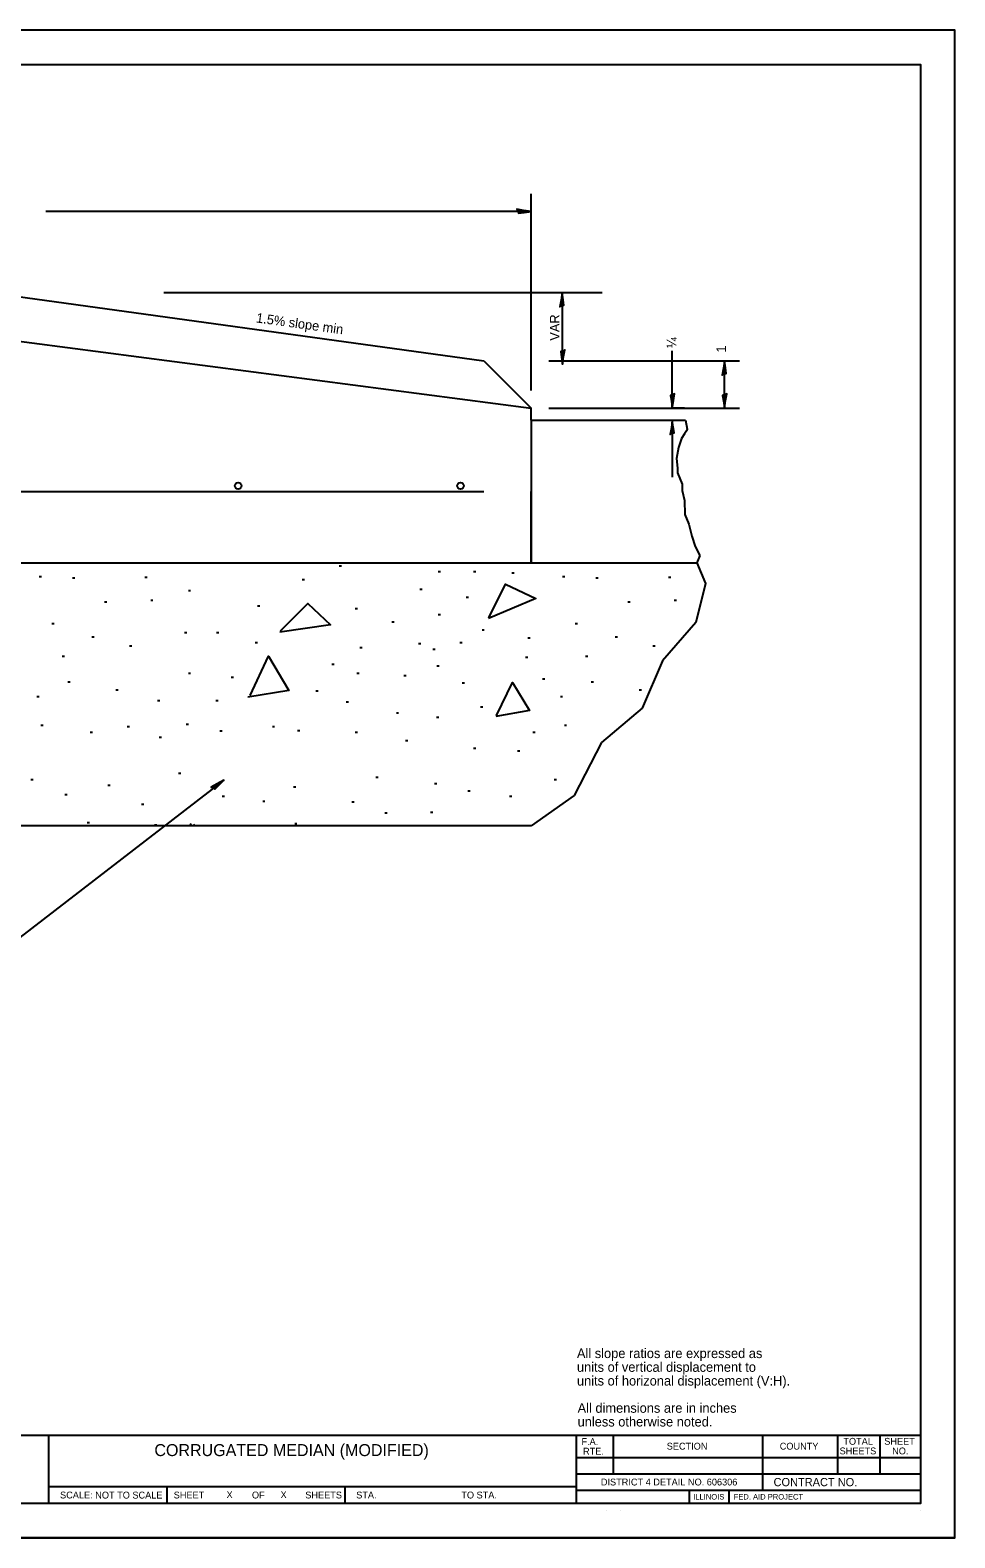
# Model space of a CAD drawing. Extents: x 0 to 2.83, y 0 to 1.83.
# Drawn here: x 1.709 to 2.833, y 0 to 1.833 of the extents above; entities that cross this region are included whole.
import ezdxf

# ---------------------------------------------------------------- set-up
doc = ezdxf.new("R2010")
doc.units = 0
for name, color, linetype in [('IDS_Notes', 7, 'Continuous'), ('RD_Pr_Roadway_Dimensions', 7, 'Continuous'), ('RD_Pr_Roadway_Notes', 7, 'Continuous'), ('SH_General_Details', 7, 'Continuous'), ('SH_Printer_Plotting_Border', 7, 'Continuous')]:
    doc.layers.add(name, color=color, linetype=linetype)

msp = doc.modelspace()

# ---------------------------------------------------------------- linework, layer by layer
at = {"layer": 'RD_Pr_Roadway_Dimensions'}
for p, q in [((2.3182, 1.6128), (2.3182, 1.6343)), ((2.3182, 1.6128), (1.7281, 1.6128)), ((2.3182, 1.3953), (2.3182, 1.6128)), ((1.8715, 1.5143), (2.4046, 1.5143)), ((2.3557, 1.5143), (2.3557, 1.4314)), ((2.3398, 1.4314), (2.5713, 1.4314)), ((2.4898, 1.3737), (2.4898, 1.4432)), ((2.5532, 1.3737), (2.5532, 1.4314)), ((2.3398, 1.3737), (2.5713, 1.3737)), ((2.5044, 1.3737), (2.4898, 1.3737)), ((2.4898, 1.3592), (2.4898, 1.2897))]:
    msp.add_line(p, q, dxfattribs=at)
for points in [[(2.3023, 1.613), (2.3028, 1.6106), (2.3095, 1.6116), (2.3182, 1.6128), (2.309, 1.614), (2.3008, 1.6155), (2.3023, 1.613), (2.303, 1.6114), (2.3124, 1.6128), (2.3021, 1.6146), (2.3036, 1.6126), (2.3079, 1.6128), (2.3038, 1.6135)], [(2.3555, 1.4984), (2.3579, 1.4989), (2.3569, 1.5056), (2.3557, 1.5143), (2.3545, 1.5051), (2.353, 1.4969), (2.3555, 1.4984), (2.3571, 1.4991), (2.3557, 1.5085), (2.3539, 1.4982), (2.3559, 1.4997), (2.3557, 1.504), (2.355, 1.4999)], [(2.3565, 1.443), (2.3542, 1.4425), (2.3552, 1.4358), (2.3563, 1.4271), (2.3576, 1.4363), (2.359, 1.4445), (2.3565, 1.443), (2.355, 1.4423), (2.3563, 1.4329), (2.3581, 1.4432), (2.3561, 1.4417), (2.3564, 1.4374), (2.357, 1.4415)], [(2.5529, 1.4155), (2.5553, 1.416), (2.5543, 1.4227), (2.5532, 1.4314), (2.5519, 1.4222), (2.5505, 1.414), (2.5529, 1.4155), (2.5545, 1.4162), (2.5532, 1.4256), (2.5514, 1.4153), (2.5534, 1.4168), (2.5531, 1.4211), (2.5525, 1.417)], [(2.4901, 1.3897), (2.4877, 1.3892), (2.4887, 1.3824), (2.4898, 1.3737), (2.4911, 1.383), (2.4925, 1.3911), (2.4901, 1.3897), (2.4885, 1.389), (2.4898, 1.3796), (2.4917, 1.3899), (2.4896, 1.3883), (2.4899, 1.384), (2.4905, 1.3882)], [(2.5534, 1.3897), (2.551, 1.3892), (2.5521, 1.3824), (2.5532, 1.3737), (2.5545, 1.383), (2.5559, 1.3911), (2.5534, 1.3897), (2.5518, 1.389), (2.5532, 1.3796), (2.555, 1.3899), (2.553, 1.3883), (2.5533, 1.384), (2.5539, 1.3882)], [(2.4896, 1.3432), (2.492, 1.3437), (2.491, 1.3505), (2.4898, 1.3592), (2.4886, 1.3499), (2.4871, 1.3418), (2.4896, 1.3432), (2.4912, 1.3439), (2.4898, 1.3533), (2.488, 1.343), (2.49, 1.3446), (2.4898, 1.3489), (2.4891, 1.3447)]]:
    msp.add_lwpolyline(points, dxfattribs=at)
at = {"layer": 'RD_Pr_Roadway_Notes'}
msp.add_line((1.9444, 0.9214), (1.6769, 0.7151), dxfattribs=at)
msp.add_lwpolyline([(1.9316, 0.9119), (1.9335, 0.9103), (1.9382, 0.9152), (1.9444, 0.9214), (1.9363, 0.9168), (1.929, 0.9129), (1.9316, 0.9119), (1.9332, 0.9111), (1.9398, 0.9179), (1.9305, 0.913), (1.933, 0.9123), (1.9362, 0.9152), (1.9326, 0.9132)], dxfattribs=at)
at = {"layer": 'SH_General_Details'}
for p, q in [((2.8333, 1.8333), (0, 1.8333)), ((2.8333, 0), (2.8333, 1.8333)), ((1.6586, 1.5143), (2.2606, 1.4314)), ((1.6582, 1.4599), (2.3182, 1.3737)), ((2.2606, 1.4314), (2.3182, 1.3737)), ((2.3182, 1.3592), (2.3182, 1.3737)), ((2.3182, 1.3592), (2.3182, 1.1855)), ((2.3182, 1.3592), (2.5058, 1.3592)), ((2.5058, 1.3592), (2.5079, 1.348)), ((2.5044, 1.3425), (2.5009, 1.3369)), ((2.5072, 1.346), (2.5044, 1.3425)), ((2.5079, 1.348), (2.5072, 1.346)), ((2.4975, 1.3258), (2.4947, 1.3126)), ((2.5009, 1.3369), (2.4975, 1.3258)), ((2.4947, 1.3126), (2.4961, 1.3008)), ((2.4961, 1.3008), (2.4961, 1.2952)), ((2.4961, 1.2952), (2.5016, 1.2813)), ((1.0558, 1.2723), (2.2606, 1.2723)), ((2.3182, 1.1855), (2.3182, 1.2723)), ((2.5016, 1.2813), (2.5016, 1.2737)), ((2.5016, 1.2737), (2.5044, 1.2612)), ((2.5044, 1.2612), (2.5051, 1.2445)), ((2.5051, 1.2445), (2.51, 1.2327)), ((2.51, 1.2327), (2.5135, 1.2181)), ((2.5135, 1.2181), (2.5176, 1.2056)), ((2.5176, 1.2056), (2.5232, 1.1945)), ((2.5232, 1.1945), (2.5197, 1.1855)), ((0.9981, 1.1855), (2.3182, 1.1855)), ((2.0848, 1.182), (2.0875, 1.182)), ((2.205, 1.175), (2.2077, 1.175)), ((2.248, 1.175), (2.2508, 1.175)), ((2.2946, 1.1736), (2.2974, 1.1736)), ((2.3182, 1.1855), (2.5197, 1.1855)), ((2.5197, 1.1855), (2.5301, 1.1604)), ((1.72, 1.1688), (1.7228, 1.1688)), ((1.7603, 1.1674), (1.7631, 1.1674)), ((1.8485, 1.1681), (1.8513, 1.1681)), ((2.0396, 1.1653), (2.0424, 1.1653)), ((2.3564, 1.1688), (2.3592, 1.1688)), ((2.3967, 1.1674), (2.3995, 1.1674)), ((2.485, 1.1681), (2.4878, 1.1681)), ((2.5301, 1.1604), (2.5183, 1.1132)), ((1.7992, 1.1382), (1.802, 1.1382)), ((1.8555, 1.1403), (1.8583, 1.1403)), ((1.9013, 1.1521), (1.9041, 1.1521)), ((2.1827, 1.1535), (2.1855, 1.1535)), ((2.239, 1.1438), (2.2418, 1.1438)), ((2.4356, 1.1382), (2.4384, 1.1382)), ((2.4919, 1.1403), (2.4947, 1.1403)), ((1.9854, 1.1333), (1.9882, 1.1333)), ((2.1042, 1.1299), (2.107, 1.1299)), ((2.205, 1.1229), (2.2077, 1.1229)), ((1.7353, 1.1118), (1.7381, 1.1118)), ((1.8965, 1.1007), (1.8993, 1.1007)), ((1.9354, 1.1007), (1.9382, 1.1007)), ((2.1487, 1.1139), (2.1515, 1.1139)), ((2.2585, 1.1042), (2.2612, 1.1042)), ((2.3717, 1.1118), (2.3745, 1.1118)), ((2.5183, 1.1132), (2.478, 1.0666)), ((1.7839, 1.0958), (1.7867, 1.0958)), ((1.8298, 1.0847), (1.8326, 1.0847)), ((1.9826, 1.0889), (1.9854, 1.0889)), ((2.1098, 1.0826), (2.1126, 1.0826)), ((2.1813, 1.0875), (2.1841, 1.0875)), ((2.2314, 1.0889), (2.2341, 1.0889)), ((2.3141, 1.0944), (2.3168, 1.0944)), ((2.4204, 1.0958), (2.4231, 1.0958)), ((2.4662, 1.0847), (2.469, 1.0847)), ((1.7478, 1.0722), (1.7506, 1.0722)), ((2.1987, 1.0805), (2.2015, 1.0805)), ((2.3113, 1.0708), (2.3141, 1.0708)), ((2.3842, 1.0722), (2.387, 1.0722)), ((2.478, 1.0666), (2.453, 1.009)), ((1.9013, 1.0514), (1.9041, 1.0514)), ((1.9534, 1.0465), (1.9562, 1.0465)), ((2.0757, 1.0625), (2.0785, 1.0625)), ((2.1063, 1.0514), (2.1091, 1.0514)), ((2.1633, 1.0486), (2.1661, 1.0486)), ((2.2036, 1.0604), (2.2064, 1.0604)), ((1.7547, 1.0409), (1.7575, 1.0409)), ((1.8131, 1.0312), (1.8159, 1.0312)), ((2.0563, 1.0298), (2.0591, 1.0298)), ((2.2341, 1.0395), (2.2369, 1.0395)), ((2.3321, 1.0444), (2.3349, 1.0444)), ((2.3912, 1.0409), (2.394, 1.0409)), ((2.4495, 1.0312), (2.4523, 1.0312)), ((1.7172, 1.0229), (1.72, 1.0229)), ((1.8638, 1.018), (1.8666, 1.018)), ((1.9347, 1.018), (1.9375, 1.018)), ((2.0931, 1.0166), (2.0959, 1.0166)), ((2.2564, 1.0104), (2.2592, 1.0104)), ((2.3537, 1.0229), (2.3564, 1.0229)), ((2.453, 1.009), (2.4037, 0.9673)), ((2.1542, 1.0034), (2.157, 1.0034)), ((2.2029, 0.9979), (2.2057, 0.9979)), ((1.7221, 0.9881), (1.7249, 0.9881)), ((1.7818, 0.9798), (1.7846, 0.9798)), ((1.827, 0.9867), (1.8298, 0.9867)), ((1.8659, 0.9735), (1.8687, 0.9735)), ((1.8986, 0.9895), (1.9013, 0.9895)), ((1.9395, 0.9812), (1.9423, 0.9812)), ((2.0035, 0.9867), (2.0062, 0.9867)), ((2.034, 0.9819), (2.0368, 0.9819)), ((2.1042, 0.9798), (2.107, 0.9798)), ((2.3203, 0.9798), (2.3231, 0.9798)), ((2.3585, 0.9881), (2.3613, 0.9881)), ((2.1654, 0.9694), (2.1681, 0.9694)), ((2.248, 0.9603), (2.2508, 0.9603)), ((2.3015, 0.9569), (2.3043, 0.9569)), ((2.4037, 0.9673), (2.3703, 0.9027)), ((1.7096, 0.9221), (1.7124, 0.9221)), ((1.8895, 0.9298), (1.8923, 0.9298)), ((2.1292, 0.9249), (2.132, 0.9249)), ((2.2008, 0.9173), (2.2036, 0.9173)), ((2.346, 0.9221), (2.3488, 0.9221)), ((1.7513, 0.9041), (1.754, 0.9041)), ((1.8034, 0.9152), (1.8061, 0.9152)), ((1.9423, 0.902), (1.9451, 0.902)), ((2.0292, 0.9131), (2.032, 0.9131)), ((2.2411, 0.9082), (2.2439, 0.9082)), ((2.2918, 0.902), (2.2946, 0.902)), ((2.3703, 0.9027), (2.3182, 0.8658)), ((1.8444, 0.8922), (1.8471, 0.8922)), ((1.9917, 0.8957), (1.9944, 0.8957)), ((2.1001, 0.895), (2.1028, 0.895)), ((2.1404, 0.8818), (2.1431, 0.8818)), ((2.1959, 0.8825), (2.1987, 0.8825)), ((2.3182, 0.8658), (0.9981, 0.8658)), ((1.7784, 0.87), (1.7811, 0.87)), ((1.8603, 0.8672), (1.8631, 0.8672)), ((2.0306, 0.8686), (2.0333, 0.8686)), ((0.1667, 0.125), (2.7917, 0.125)), ((1.7312, 0.125), (1.7312, 0.0417)), ((2.3729, 0.125), (2.3729, 0.0417)), ((2.4179, 0.125), (2.4179, 0.0779)), ((2.5995, 0.125), (2.5995, 0.0579)), ((2.6905, 0.125), (2.6905, 0.0779)), ((2.7423, 0.125), (2.7423, 0.0779)), ((2.3729, 0.0979), (2.7917, 0.0979)), ((2.3729, 0.0779), (2.7917, 0.0779)), ((1.7312, 0.0625), (2.3729, 0.0625)), ((1.875, 0.0625), (1.875, 0.0417)), ((2.0917, 0.0625), (2.0917, 0.0417)), ((2.3729, 0.0579), (2.7917, 0.0579)), ((2.5101, 0.0579), (2.5101, 0.0417)), ((2.5585, 0.0579), (2.5585, 0.0417)), ((2.4095, 0.0333), (2.4095, 0.0333)), ((2.4262, 0.0333), (2.4262, 0.0333)), ((2.7917, 0.0333), (2.7917, 0.0333)), ((2.8333, 0), (0, 0))]:
    msp.add_line(p, q, dxfattribs=at)
msp.add_lwpolyline([(0.1667, 1.7917), (2.7917, 1.7917), (2.7917, 0.0417), (0.1667, 0.0417)], close=True, dxfattribs=at)
for points in [[(2.2668, 1.1188), (2.287, 1.1597), (2.3238, 1.1424), (2.2661, 1.1181)], [(2.0132, 1.1028), (2.0466, 1.1361), (2.0743, 1.1104), (2.0125, 1.1014)], [(1.9764, 1.0243), (1.9986, 1.0722), (2.0236, 1.0305), (1.9736, 1.0222)], [(2.2758, 0.9999), (2.2953, 1.0402), (2.3161, 1.0062), (2.2751, 0.9986)], [(2.4183, 0.9798), (2.4183, 0.9798)], [(1.9034, 0.8658), (1.9048, 0.8686)], [(1.9076, 0.8679), (1.909, 0.8658)]]:
    msp.add_lwpolyline(points, dxfattribs=at)
for centre in [(1.9618, 1.2793), (2.2321, 1.2793)]:
    msp.add_circle(centre, 0.00404, dxfattribs=at)
at = {"layer": 'SH_Printer_Plotting_Border'}
msp.add_lwpolyline([(0, 0), (2.8333, 0), (2.8333, 1.8333), (0, 1.8333)], close=True, dxfattribs=at)

# ---------------------------------------------------------------- texts
at = {"layer": 'IDS_Notes'}
for p in [(1.9477, 0.0483), (2.0134, 0.0483)]:
    msp.add_text('X', height=0.00833, dxfattribs=at).set_placement(p)
at = {"layer": 'RD_Pr_Roadway_Dimensions'}
for s, height, p in [('VAR', 0.01167, (2.3526, 1.4557)), ('¼', 0.0117, (2.4946, 1.4469)), ('1', 0.0117, (2.5552, 1.4412))]:
    msp.add_text(s, height=height, rotation=90, dxfattribs=at).set_placement(p)
at = {"layer": 'RD_Pr_Roadway_Notes'}
msp.add_text('1.5% slope min', height=0.011667, rotation=352.1583, dxfattribs=at).set_placement((1.9832, 1.478))
for s, height, p in [('All slope ratios are expressed as', 0.011667, (2.3738, 0.2186)), ('units of vertical displacement to', 0.011667, (2.3738, 0.2019)), ('units of horizonal displacement (V:H).', 0.011667, (2.3738, 0.1852)), ('All dimensions are in inches ', 0.011668, (2.3746, 0.1521)), ('unless otherwise noted.', 0.011668, (2.3746, 0.1354))]:
    msp.add_text(s, height=height, dxfattribs=at).set_placement(p)
at = {"layer": 'SH_General_Details'}
for s, height, p in [('CORRUGATED MEDIAN (MODIFIED)', 0.014583, (1.86, 0.0994)), ('F.A.  ', 0.00833, (2.3793, 0.1129)), ('SECTION', 0.00833, (2.483, 0.1073)), ('COUNTY', 0.00833, (2.6204, 0.1073)), ('SHEETS', 0.00833, (2.6932, 0.1015)), ('TOTAL', 0.00833, (2.6978, 0.1132)), ('SHEET', 0.00833, (2.7475, 0.1132)), ('NO.', 0.00833, (2.7571, 0.1015)), ('RTE.', 0.00833, (2.3812, 0.1012)), ('SCALE:          ', 0.008333, (1.7453, 0.0479)), ('NOT TO SCALE', 0.008333, (1.7881, 0.0478)), ('SHEET', 0.00833, (1.8835, 0.0479)), ('OF', 0.00833, (1.9786, 0.0479)), ('SHEETS', 0.00833, (2.0435, 0.0479)), ('STA.', 0.00833, (2.1054, 0.0479)), ('TO STA.', 0.00833, (2.2332, 0.0479)), ('DISTRICT 4 DETAIL NO. 606306', 0.008333, (2.4029, 0.0637)), ('CONTRACT NO.      ', 0.01, (2.6129, 0.0628)), ('ILLINOIS', 0.00667, (2.5152, 0.0466)), ('FED. AID PROJECT', 0.006667, (2.5644, 0.0466))]:
    msp.add_text(s, height=height, dxfattribs=at).set_placement(p)

doc.saveas('drawing.dxf')
